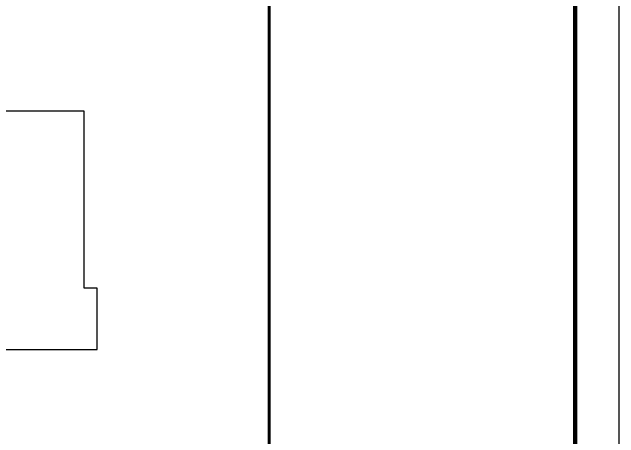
# Model space of a CAD drawing. Extents: x -518115 to 1124316, y -209821 to 1628073.
# Drawn here: x 883842 to 897714, y -188967 to -179229 of the extents above; entities that cross this region are included whole.
import ezdxf

# ---------------------------------------------------------------- set-up
doc = ezdxf.new("R2010")
doc.units = 0
doc.header["$LTSCALE"] = 1000
doc.header["$MEASUREMENT"] = 0
doc.layers.add('yichutu', color=7, linetype='Continuous', true_color=0xffffff, plot=False)
doc.layers.add('图框', color=140, linetype='Continuous')

# ---------------------------------------------------------------- blocks, each defined once
blk = doc.blocks.new('TK')
at = {"layer": '图框'}
blk.add_lwpolyline([(465375, 548714), (549475, 548714), (549475, 489314), (465375, 489314)], close=True, dxfattribs=at)
blk.add_lwpolyline([(465375, 548714), (549475, 548714), (549475, 489314), (465375, 489314)], close=True, dxfattribs=at)
at = {"layer": '图框', "const_width": 100}
blk.add_lwpolyline([(548475, 490314), (548475, 547714), (467875, 547714), (467875, 490314)], close=True, dxfattribs=at)
at = {"layer": '图框', "const_width": 70}
blk.add_lwpolyline([(541480, 490314), (541480, 547714)], dxfattribs=at)
blk = doc.blocks.new('yct-841-594-84100-59399.9999999999-100-1000.0')
at = {"layer": 'yichutu', "color": 7, "true_color": 0xffffff}
blk.add_lwpolyline([(0, 0), (0, 59400), (84100, 59400), (84100, 0)], close=True, dxfattribs=at)

msp = doc.modelspace()

# ---------------------------------------------------------------- linework, layer by layer
msp.add_lwpolyline([(882885.6, -181493.2), (882885.6, -185543.2), (882585.6, -185543.2), (882585.6, -186943.2), (885785.6, -186943.2), (885786.9, -185543.1), (885485.6, -185543.1), (885485.6, -181493.2)], close=True)

# ---------------------------------------------------------------- block references
msp.add_blockref('TK', (348239.1, -696148.7))
at = {"layer": 'yichutu'}
msp.add_blockref('yct-841-594-84100-59399.9999999999-100-1000.0', (813614.1, -206835), dxfattribs=at)

doc.saveas('drawing.dxf')
